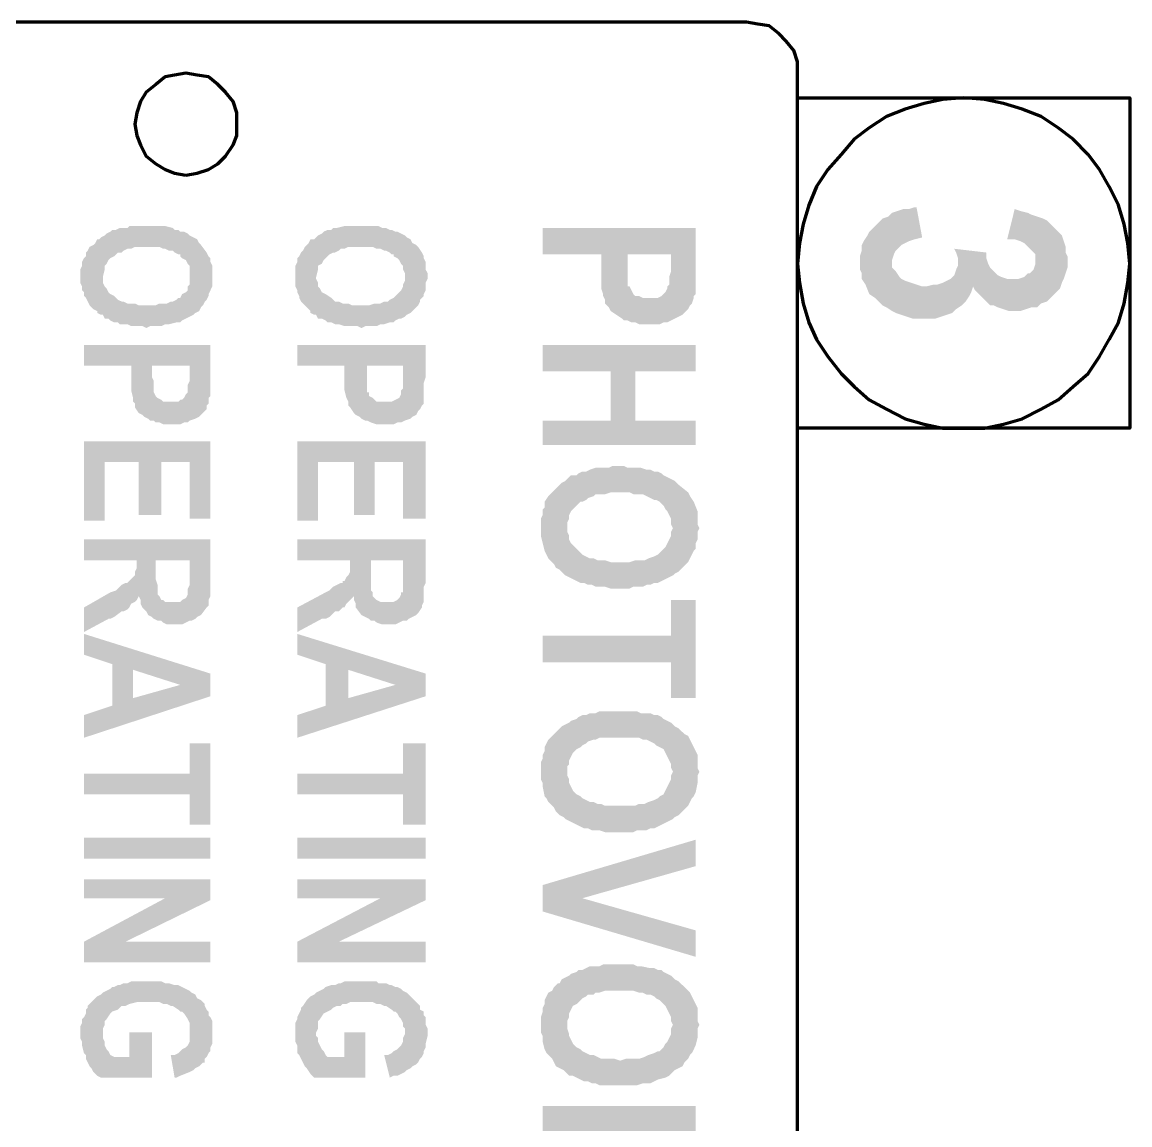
# Model space of a CAD drawing. Header units: inches. Extents: x -186 to 186, y -282 to 282.
# Drawn here: x -162.43 to -140.7, y 49.07 to 70.7 of the extents above; entities that cross this region are included whole.
import ezdxf

# ---------------------------------------------------------------- set-up
doc = ezdxf.new("R2010")
doc.units = ezdxf.units.IN
doc.header["$MEASUREMENT"] = 0
doc.layers.add('H', color=7, linetype='CONTINUOUS', lineweight=100)
doc.layers.add('P', color=250, linetype='CONTINUOUS', lineweight=100)

msp = doc.modelspace()

# ---------------------------------------------------------------- hatches: boundary and pattern name
at = {"layer": 'H', "linetype": 'Continuous'}
for points in [[(-144.778, 66.481), (-144.889, 67.074), (-144.926, 67.074), (-145.037, 67.037), (-145.148, 67.037), (-145.259, 67), (-145.37, 66.963), (-145.444, 66.889), (-145.556, 66.852), (-145.63, 66.778), (-145.704, 66.704), (-145.741, 66.667), (-145.815, 66.593), (-145.852, 66.519), (-145.926, 66.407), (-145.963, 66.333), (-145.963, 66.222), (-146, 66.111), (-146, 65.852), (-145.963, 65.778), (-145.963, 65.667), (-145.889, 65.556), (-145.815, 65.37), (-145.704, 65.296), (-145.63, 65.222), (-145.556, 65.148), (-145.481, 65.111), (-145.37, 65.037), (-145.37, 66), (-145.37, 66.037), (-145.333, 66.148), (-145.296, 66.222), (-145.222, 66.296), (-145.185, 66.333), (-145.111, 66.37), (-145.037, 66.407), (-144.926, 66.444)], [(-141.926, 66), (-141.926, 66.111), (-141.963, 66.185), (-141.963, 66.296), (-142, 66.407), (-142.037, 66.519), (-142.111, 66.593), (-142.185, 66.667), (-142.259, 66.741), (-142.333, 66.815), (-142.407, 66.852), (-142.519, 66.889), (-142.63, 66.926), (-142.704, 66.963), (-142.852, 67), (-142.963, 67.037), (-143.111, 66.444), (-142.963, 66.444), (-142.852, 66.407), (-142.778, 66.37), (-142.704, 66.296), (-142.63, 66.222), (-142.556, 66.148), (-142.556, 66.037), (-142.519, 65.111), (-142.444, 65.185), (-142.333, 65.222), (-142.259, 65.296), (-142.222, 65.333), (-142.148, 65.407), (-142.074, 65.481), (-142.037, 65.593), (-142, 65.667), (-141.963, 65.778), (-141.926, 65.889)], [(-158.704, 65.704), (-158.704, 65.778), (-158.704, 65.852), (-158.704, 65.926), (-158.741, 66), (-158.741, 66.074), (-158.778, 66.111), (-158.815, 66.185), (-158.926, 66.333), (-158.963, 66.37), (-159, 66.444), (-159.074, 66.481), (-159.148, 66.519), (-159.185, 66.556), (-159.259, 66.593), (-159.333, 66.593), (-159.37, 66.63), (-159.444, 66.63), (-159.481, 66.667), (-159.63, 66.704), (-159.704, 66.704), (-159.778, 66.704), (-159.852, 66.704), (-159.926, 66.704), (-160.111, 66.704), (-160.185, 66.704), (-160.222, 66.704), (-160.333, 66.704), (-160.37, 66.667), (-160.444, 66.667), (-160.519, 66.667), (-160.593, 66.63), (-160.667, 66.63), (-160.704, 66.593), (-160.778, 66.556), (-160.815, 66.519), (-160.889, 66.481), (-160.926, 66.444), (-160.963, 66.444), (-161, 66.37), (-161.037, 66.333), (-161.111, 66.296), (-161.148, 66.222), (-161.185, 66.185), (-161.185, 66.111), (-161.222, 66.074), (-161.259, 66), (-161.259, 65.926), (-161.296, 65.852), (-161.296, 65.593), (-161.259, 65.519), (-161.259, 65.444), (-161.222, 65.407), (-161.222, 65.333), (-161.185, 65.296), (-161.148, 65.222), (-161.111, 65.148), (-161.074, 65.111), (-161.037, 65.074), (-160.963, 65.037), (-160.963, 65), (-160.889, 64.963), (-160.852, 64.963), (-160.852, 65.704), (-160.815, 65.852), (-160.815, 65.926), (-160.778, 65.963), (-160.741, 66.037), (-160.704, 66.074), (-160.63, 66.111), (-160.593, 66.148), (-160.556, 66.185), (-160.481, 66.185), (-160.444, 66.222), (-160.37, 66.259), (-160.296, 66.259), (-160.222, 66.296), (-160.148, 66.296), (-160.074, 66.296), (-159.889, 66.296), (-159.815, 66.296), (-159.741, 66.296), (-159.667, 66.259), (-159.63, 66.259), (-159.556, 66.222), (-159.481, 66.222), (-159.444, 66.185), (-159.37, 66.148), (-159.333, 66.148), (-159.333, 66.111), (-159.296, 66.074), (-159.222, 66.037), (-159.185, 65.963), (-159.148, 65.926), (-159.148, 65.852), (-159.148, 65.778), (-159.148, 65.704), (-159.074, 64.963), (-159.037, 65), (-158.963, 65.037), (-158.926, 65.111), (-158.889, 65.148), (-158.852, 65.222), (-158.815, 65.259), (-158.778, 65.333), (-158.778, 65.37), (-158.741, 65.444), (-158.704, 65.519), (-158.704, 65.593), (-158.704, 65.667)], [(-154.481, 65.704), (-154.481, 65.778), (-154.519, 65.852), (-154.519, 65.926), (-154.519, 66), (-154.556, 66.074), (-154.556, 66.111), (-154.593, 66.185), (-154.667, 66.296), (-154.704, 66.333), (-154.778, 66.37), (-154.815, 66.444), (-154.889, 66.481), (-154.926, 66.519), (-155, 66.556), (-155.074, 66.593), (-155.111, 66.593), (-155.185, 66.63), (-155.222, 66.63), (-155.296, 66.667), (-155.37, 66.667), (-155.444, 66.704), (-155.481, 66.704), (-155.556, 66.704), (-155.63, 66.704), (-155.704, 66.704), (-155.889, 66.704), (-155.963, 66.704), (-156.037, 66.704), (-156.111, 66.704), (-156.259, 66.667), (-156.333, 66.667), (-156.37, 66.63), (-156.444, 66.63), (-156.519, 66.593), (-156.556, 66.556), (-156.63, 66.519), (-156.667, 66.481), (-156.704, 66.444), (-156.778, 66.444), (-156.815, 66.37), (-156.852, 66.333), (-156.889, 66.296), (-156.926, 66.222), (-156.963, 66.185), (-157, 66.111), (-157.037, 66.074), (-157.037, 66), (-157.074, 65.926), (-157.074, 65.852), (-157.074, 65.593), (-157.074, 65.519), (-157.037, 65.444), (-157.037, 65.407), (-157, 65.333), (-157, 65.296), (-156.963, 65.222), (-156.889, 65.148), (-156.852, 65.111), (-156.815, 65.074), (-156.778, 65.037), (-156.778, 65), (-156.704, 64.963), (-156.667, 64.963), (-156.667, 65.704), (-156.63, 65.852), (-156.63, 65.926), (-156.556, 65.963), (-156.519, 66.037), (-156.481, 66.074), (-156.444, 66.111), (-156.407, 66.148), (-156.333, 66.185), (-156.296, 66.185), (-156.222, 66.222), (-156.185, 66.259), (-156.111, 66.259), (-156.037, 66.296), (-155.963, 66.296), (-155.852, 66.296), (-155.704, 66.296), (-155.63, 66.296), (-155.556, 66.296), (-155.481, 66.259), (-155.407, 66.259), (-155.333, 66.222), (-155.296, 66.222), (-155.222, 66.185), (-155.185, 66.148), (-155.148, 66.148), (-155.148, 66.111), (-155.074, 66.074), (-155.037, 66.037), (-155, 65.963), (-154.963, 65.926), (-154.963, 65.852), (-154.926, 65.778), (-154.926, 65.704), (-154.889, 64.963), (-154.815, 65), (-154.778, 65.037), (-154.704, 65.111), (-154.667, 65.148), (-154.63, 65.222), (-154.63, 65.259), (-154.556, 65.333), (-154.556, 65.37), (-154.519, 65.444), (-154.519, 65.519), (-154.519, 65.593), (-154.481, 65.667)], [(-149.222, 65.852), (-149.222, 66.667), (-152.222, 66.667), (-152.222, 66.148), (-151.074, 66.148), (-151.074, 65.667), (-151.074, 65.556), (-151.074, 65.481), (-151.037, 65.37), (-151.037, 65.333), (-151, 65.259), (-151, 65.185), (-150.926, 65.111), (-150.889, 65.037), (-150.778, 64.963), (-150.667, 64.889), (-150.63, 64.852), (-150.556, 66.148), (-149.704, 66.148), (-149.704, 65.926), (-149.704, 64.852), (-149.63, 64.889), (-149.556, 64.926), (-149.481, 64.963), (-149.444, 65), (-149.37, 65.074), (-149.333, 65.148), (-149.296, 65.185), (-149.259, 65.296), (-149.259, 65.333), (-149.222, 65.37), (-149.222, 65.444), (-149.222, 65.519), (-149.222, 65.63), (-149.222, 65.741)], [(-149.704, 64.852), (-149.704, 65.926), (-149.704, 65.815), (-149.741, 65.704), (-149.741, 65.63), (-149.741, 65.556), (-149.778, 65.519), (-149.778, 65.481), (-149.815, 65.407), (-149.889, 65.333), (-149.963, 65.296), (-150.037, 65.296), (-150.148, 65.296), (-150.259, 65.296), (-150.333, 65.333), (-150.407, 65.333), (-150.444, 65.37), (-150.481, 65.444), (-150.519, 65.519), (-150.556, 65.519), (-150.556, 65.593), (-150.556, 65.667), (-150.556, 66.148), (-150.63, 64.852), (-150.556, 64.852), (-150.481, 64.815), (-150.407, 64.815), (-150.333, 64.778), (-150.222, 64.778), (-150, 64.778), (-149.926, 64.778), (-149.852, 64.815), (-149.778, 64.815)], [(-142.519, 65.111), (-142.556, 66.037), (-142.556, 65.963), (-142.593, 65.852), (-142.667, 65.778), (-142.704, 65.778), (-142.778, 65.704), (-142.889, 65.667), (-143, 65.667), (-143.111, 65.667), (-143.222, 65.704), (-143.296, 65.741), (-143.37, 65.815), (-143.444, 65.889), (-143.481, 65.963), (-143.519, 66.074), (-143.519, 66.185), (-144.148, 66.259), (-144.111, 66.185), (-144.074, 66.074), (-144.074, 65.963), (-144, 65.148), (-143.926, 65.222), (-143.852, 65.333), (-143.815, 65.407), (-143.778, 65.519), (-143.741, 65.444), (-143.667, 65.37), (-143.593, 65.296), (-143.519, 65.222), (-143.444, 65.148), (-143.37, 65.148), (-143.296, 65.111), (-143.074, 65.037), (-142.852, 65.037), (-142.741, 65.074), (-142.63, 65.111)], [(-144, 65.148), (-144.074, 65.963), (-144.074, 65.926), (-144.111, 65.852), (-144.148, 65.741), (-144.222, 65.667), (-144.296, 65.63), (-144.37, 65.593), (-144.481, 65.556), (-144.556, 65.556), (-144.704, 65.519), (-144.778, 65.519), (-144.889, 65.556), (-145, 65.593), (-145.111, 65.63), (-145.185, 65.667), (-145.222, 65.704), (-145.296, 65.815), (-145.37, 65.889), (-145.37, 66), (-145.37, 65.037), (-145.296, 65), (-145.185, 64.963), (-145.074, 64.926), (-144.963, 64.889), (-144.852, 64.889), (-144.63, 64.889), (-144.519, 64.889), (-144.407, 64.926), (-144.296, 64.963), (-144.185, 65), (-144.111, 65.074)], [(-159.074, 64.963), (-159.148, 65.704), (-159.148, 65.63), (-159.148, 65.556), (-159.185, 65.519), (-159.185, 65.444), (-159.222, 65.407), (-159.296, 65.37), (-159.333, 65.296), (-159.37, 65.296), (-159.407, 65.259), (-159.481, 65.222), (-159.519, 65.222), (-159.593, 65.185), (-159.667, 65.185), (-159.741, 65.185), (-159.815, 65.148), (-159.889, 65.148), (-159.963, 65.148), (-160.074, 65.148), (-160.148, 65.148), (-160.222, 65.185), (-160.296, 65.185), (-160.37, 65.185), (-160.444, 65.222), (-160.481, 65.222), (-160.556, 65.259), (-160.593, 65.296), (-160.63, 65.333), (-160.704, 65.37), (-160.741, 65.407), (-160.778, 65.481), (-160.815, 65.519), (-160.852, 65.593), (-160.852, 65.667), (-160.852, 65.704), (-160.852, 64.963), (-160.815, 64.889), (-160.741, 64.889), (-160.704, 64.852), (-160.63, 64.815), (-160.556, 64.815), (-160.519, 64.778), (-160.444, 64.778), (-160.37, 64.778), (-160.296, 64.741), (-160.222, 64.741), (-160.074, 64.741), (-160, 64.704), (-159.926, 64.741), (-159.778, 64.741), (-159.704, 64.741), (-159.63, 64.778), (-159.556, 64.778), (-159.407, 64.815), (-159.333, 64.815), (-159.296, 64.852), (-159.148, 64.926)], [(-154.889, 64.963), (-154.926, 65.704), (-154.926, 65.63), (-154.963, 65.556), (-154.963, 65.519), (-155, 65.444), (-155.037, 65.407), (-155.074, 65.37), (-155.148, 65.296), (-155.222, 65.259), (-155.259, 65.222), (-155.333, 65.222), (-155.407, 65.185), (-155.481, 65.185), (-155.519, 65.185), (-155.63, 65.148), (-155.704, 65.148), (-155.778, 65.148), (-155.852, 65.148), (-155.963, 65.148), (-156.037, 65.185), (-156.111, 65.185), (-156.148, 65.185), (-156.222, 65.222), (-156.296, 65.222), (-156.333, 65.259), (-156.37, 65.296), (-156.481, 65.37), (-156.556, 65.407), (-156.593, 65.481), (-156.63, 65.519), (-156.63, 65.593), (-156.667, 65.667), (-156.667, 65.704), (-156.667, 64.963), (-156.63, 64.889), (-156.556, 64.889), (-156.481, 64.852), (-156.444, 64.815), (-156.37, 64.815), (-156.296, 64.778), (-156.222, 64.778), (-156.111, 64.741), (-156.037, 64.741), (-155.852, 64.741), (-155.778, 64.704), (-155.704, 64.741), (-155.556, 64.741), (-155.481, 64.741), (-155.407, 64.778), (-155.333, 64.778), (-155.222, 64.815), (-155.148, 64.815), (-155.111, 64.852), (-155.037, 64.889), (-155, 64.889), (-154.926, 64.926)], [(-158.741, 63.741), (-158.741, 64.37), (-161.222, 64.37), (-161.222, 63.963), (-160.296, 63.963), (-160.296, 63.481), (-160.259, 63.333), (-160.259, 63.259), (-160.222, 63.222), (-160.222, 63.185), (-160.222, 63.148), (-160.148, 63.037), (-160.074, 63), (-160.037, 62.963), (-159.963, 62.926), (-159.926, 62.889), (-159.889, 63.963), (-159.148, 63.963), (-159.148, 63.778), (-159.148, 62.889), (-159.037, 62.926), (-158.963, 62.963), (-158.926, 63), (-158.852, 63.074), (-158.815, 63.111), (-158.815, 63.185), (-158.778, 63.222), (-158.778, 63.296), (-158.778, 63.333), (-158.741, 63.37), (-158.741, 63.63)], [(-154.519, 63.741), (-154.519, 64.37), (-157.037, 64.37), (-157.037, 63.963), (-156.111, 63.963), (-156.111, 63.481), (-156.074, 63.333), (-156.037, 63.259), (-156.037, 63.222), (-156.037, 63.185), (-156, 63.148), (-155.926, 63.037), (-155.889, 63), (-155.815, 62.963), (-155.778, 62.926), (-155.704, 62.889), (-155.667, 63.963), (-154.963, 63.963), (-154.963, 63.778), (-154.926, 62.889), (-154.815, 62.926), (-154.778, 62.963), (-154.704, 63), (-154.667, 63.074), (-154.63, 63.111), (-154.593, 63.185), (-154.556, 63.222), (-154.556, 63.296), (-154.556, 63.333), (-154.556, 63.37), (-154.556, 63.63)], [(-149.222, 63.852), (-149.222, 64.37), (-152.222, 64.37), (-152.222, 63.852), (-150.889, 63.852), (-150.889, 62.889), (-150.407, 63.852)], [(-159.148, 62.889), (-159.148, 63.778), (-159.148, 63.667), (-159.185, 63.593), (-159.185, 63.519), (-159.185, 63.481), (-159.185, 63.444), (-159.222, 63.407), (-159.259, 63.333), (-159.296, 63.296), (-159.333, 63.296), (-159.37, 63.259), (-159.444, 63.259), (-159.593, 63.259), (-159.667, 63.259), (-159.704, 63.296), (-159.778, 63.333), (-159.815, 63.37), (-159.852, 63.444), (-159.852, 63.519), (-159.852, 63.556), (-159.852, 63.667), (-159.889, 63.741), (-159.889, 63.963), (-159.926, 62.889), (-159.852, 62.889), (-159.815, 62.852), (-159.741, 62.852), (-159.667, 62.815), (-159.333, 62.815), (-159.259, 62.852), (-159.185, 62.852)], [(-154.926, 62.889), (-154.963, 63.778), (-154.963, 63.667), (-154.963, 63.593), (-154.963, 63.519), (-155, 63.481), (-155, 63.444), (-155, 63.407), (-155.037, 63.333), (-155.111, 63.296), (-155.185, 63.259), (-155.222, 63.259), (-155.407, 63.259), (-155.481, 63.259), (-155.519, 63.296), (-155.556, 63.333), (-155.63, 63.37), (-155.63, 63.444), (-155.667, 63.444), (-155.667, 63.519), (-155.667, 63.556), (-155.667, 63.667), (-155.667, 63.741), (-155.667, 63.963), (-155.704, 62.889), (-155.667, 62.889), (-155.593, 62.852), (-155.481, 62.815), (-155.148, 62.815), (-155.074, 62.852), (-155, 62.852)], [(-149.222, 62.407), (-149.222, 62.889), (-150.407, 62.889), (-150.407, 63.852), (-150.889, 62.889), (-152.222, 62.889), (-152.222, 62.407)], [(-158.741, 60.963), (-158.741, 62.481), (-161.222, 62.481), (-161.222, 60.926), (-160.815, 60.926), (-160.815, 62.074), (-160.148, 62.074), (-160.148, 61.037), (-159.704, 61.037), (-159.704, 62.074), (-159.148, 62.074), (-159.148, 60.963)], [(-154.519, 60.963), (-154.519, 62.481), (-157.037, 62.481), (-157.037, 60.926), (-156.63, 60.926), (-156.63, 62.074), (-155.926, 62.074), (-155.926, 61.037), (-155.519, 61.037), (-155.519, 62.074), (-154.963, 62.074), (-154.963, 60.963)], [(-149.148, 60.778), (-149.185, 60.852), (-149.185, 60.963), (-149.185, 61.111), (-149.259, 61.296), (-149.333, 61.407), (-149.37, 61.481), (-149.556, 61.63), (-149.63, 61.704), (-149.704, 61.741), (-149.852, 61.815), (-149.889, 61.852), (-149.963, 61.889), (-150.037, 61.889), (-150.111, 61.926), (-150.185, 61.926), (-150.296, 61.963), (-150.37, 61.963), (-150.444, 61.963), (-150.556, 61.963), (-150.63, 62), (-150.852, 62), (-150.926, 61.963), (-151.037, 61.963), (-151.111, 61.963), (-151.185, 61.963), (-151.296, 61.926), (-151.37, 61.889), (-151.444, 61.889), (-151.519, 61.852), (-151.556, 61.815), (-151.667, 61.815), (-151.704, 61.778), (-151.778, 61.704), (-151.852, 61.667), (-151.889, 61.63), (-151.926, 61.593), (-152, 61.519), (-152.037, 61.481), (-152.111, 61.407), (-152.185, 61.296), (-152.185, 61.185), (-152.222, 61.148), (-152.222, 61.037), (-152.259, 60.963), (-152.259, 60.889), (-152.259, 60.741), (-152.259, 60.63), (-152.222, 60.481), (-152.185, 60.333), (-152.148, 60.259), (-152.111, 60.185), (-152.037, 60.111), (-152, 60.074), (-151.963, 60), (-151.889, 59.963), (-151.815, 59.889), (-151.778, 59.852), (-151.741, 60.778), (-151.741, 60.889), (-151.704, 60.963), (-151.704, 61.037), (-151.667, 61.111), (-151.63, 61.148), (-151.556, 61.222), (-151.481, 61.296), (-151.444, 61.296), (-151.37, 61.333), (-151.333, 61.37), (-151.222, 61.407), (-151.185, 61.444), (-151.111, 61.444), (-151, 61.444), (-150.889, 61.481), (-150.519, 61.481), (-150.444, 61.444), (-150.333, 61.444), (-150.259, 61.444), (-150.185, 61.407), (-150.111, 61.37), (-150.037, 61.333), (-150, 61.333), (-149.926, 61.296), (-149.852, 61.222), (-149.815, 61.148), (-149.778, 61.111), (-149.741, 61.037), (-149.704, 60.963), (-149.704, 60.852), (-149.667, 60.778), (-149.63, 59.889), (-149.556, 59.926), (-149.481, 60), (-149.444, 60.037), (-149.37, 60.111), (-149.333, 60.185), (-149.296, 60.259), (-149.259, 60.333), (-149.222, 60.37), (-149.222, 60.481), (-149.185, 60.556), (-149.185, 60.63), (-149.185, 60.704)], [(-149.63, 59.889), (-149.667, 60.778), (-149.704, 60.704), (-149.704, 60.63), (-149.741, 60.556), (-149.778, 60.481), (-149.815, 60.407), (-149.852, 60.37), (-149.926, 60.296), (-149.963, 60.259), (-150.037, 60.222), (-150.148, 60.185), (-150.222, 60.148), (-150.333, 60.148), (-150.407, 60.148), (-150.519, 60.111), (-150.593, 60.111), (-150.704, 60.111), (-150.815, 60.111), (-150.889, 60.111), (-151, 60.148), (-151.074, 60.148), (-151.148, 60.148), (-151.222, 60.185), (-151.296, 60.185), (-151.37, 60.222), (-151.444, 60.259), (-151.481, 60.296), (-151.556, 60.37), (-151.63, 60.444), (-151.667, 60.481), (-151.704, 60.556), (-151.704, 60.63), (-151.741, 60.704), (-151.741, 60.778), (-151.778, 59.852), (-151.704, 59.815), (-151.63, 59.778), (-151.556, 59.741), (-151.481, 59.704), (-151.407, 59.704), (-151.333, 59.667), (-151.259, 59.667), (-151.185, 59.63), (-151.111, 59.63), (-151, 59.63), (-150.889, 59.593), (-150.519, 59.593), (-150.444, 59.63), (-150.37, 59.63), (-150.259, 59.63), (-150.185, 59.667), (-150.111, 59.667), (-150.037, 59.704), (-149.963, 59.704), (-149.889, 59.741), (-149.815, 59.778), (-149.741, 59.815), (-149.667, 59.852)], [(-158.741, 59.704), (-158.741, 60.556), (-161.222, 60.556), (-161.222, 60.148), (-160.185, 60.148), (-160.185, 60.074), (-160.185, 59.37), (-160.148, 59.444), (-160.111, 59.37), (-160.111, 59.296), (-160.074, 59.222), (-160.037, 59.185), (-160, 59.148), (-159.963, 59.074), (-159.889, 59.037), (-159.852, 59), (-159.815, 60.148), (-159.148, 60.148), (-159.148, 58.963), (-159.111, 58.963), (-159.037, 59), (-159, 59.037), (-158.926, 59.074), (-158.815, 59.222), (-158.778, 59.259), (-158.778, 59.333), (-158.778, 59.37), (-158.741, 59.444), (-158.741, 59.63)], [(-154.519, 59.704), (-154.519, 60.556), (-157.037, 60.556), (-157.037, 60.148), (-156, 60.148), (-156, 60.074), (-156, 59.37), (-155.926, 59.444), (-155.926, 59.37), (-155.889, 59.296), (-155.889, 59.222), (-155.778, 59.074), (-155.704, 59.037), (-155.63, 59), (-155.593, 60.148), (-154.963, 60.148), (-154.963, 58.963), (-154.889, 58.963), (-154.852, 59), (-154.778, 59.037), (-154.704, 59.074), (-154.667, 59.111), (-154.593, 59.222), (-154.593, 59.259), (-154.556, 59.333), (-154.556, 59.37), (-154.556, 59.444), (-154.556, 59.63)], [(-160.185, 59.37), (-160.185, 60.074), (-160.185, 60), (-160.222, 59.926), (-160.222, 59.852), (-160.259, 59.815), (-160.333, 59.741), (-160.37, 59.704), (-160.407, 59.704), (-160.481, 59.667), (-160.519, 59.63), (-160.593, 59.556), (-160.704, 59.519), (-161.222, 59.222), (-161.222, 58.741), (-160.741, 59), (-160.704, 59), (-160.63, 59.037), (-160.481, 59.148), (-160.444, 59.148), (-160.37, 59.185), (-160.333, 59.222), (-160.296, 59.296), (-160.222, 59.333)], [(-159.148, 58.963), (-159.148, 59.852), (-159.148, 59.667), (-159.185, 59.593), (-159.185, 59.519), (-159.185, 59.481), (-159.222, 59.407), (-159.296, 59.37), (-159.333, 59.333), (-159.407, 59.333), (-159.481, 59.333), (-159.556, 59.333), (-159.63, 59.333), (-159.667, 59.37), (-159.704, 59.37), (-159.741, 59.444), (-159.778, 59.481), (-159.778, 59.519), (-159.778, 59.556), (-159.778, 59.667), (-159.815, 59.778), (-159.815, 60.148), (-159.852, 59), (-159.778, 58.963), (-159.704, 58.963), (-159.667, 58.926), (-159.593, 58.889), (-159.296, 58.889), (-159.222, 58.926)], [(-156, 59.37), (-156, 60.074), (-156, 60), (-156, 59.926), (-156.037, 59.852), (-156.074, 59.815), (-156.111, 59.741), (-156.148, 59.741), (-156.148, 59.704), (-156.185, 59.704), (-156.259, 59.667), (-156.333, 59.63), (-156.407, 59.556), (-156.481, 59.519), (-157.037, 59.222), (-157.037, 58.741), (-156.556, 59), (-156.481, 59), (-156.407, 59.037), (-156.333, 59.111), (-156.296, 59.148), (-156.222, 59.148), (-156.185, 59.185), (-156.148, 59.222), (-156.111, 59.222), (-156.074, 59.296), (-156.037, 59.333)], [(-154.963, 58.963), (-154.963, 59.852), (-154.963, 59.667), (-154.963, 59.593), (-154.963, 59.519), (-155, 59.519), (-155, 59.481), (-155.037, 59.407), (-155.074, 59.37), (-155.148, 59.333), (-155.185, 59.333), (-155.259, 59.333), (-155.296, 59.333), (-155.333, 59.333), (-155.407, 59.333), (-155.481, 59.37), (-155.556, 59.444), (-155.556, 59.481), (-155.556, 59.519), (-155.593, 59.556), (-155.593, 59.667), (-155.593, 59.778), (-155.593, 60.148), (-155.63, 59), (-155.593, 58.963), (-155.519, 58.963), (-155.481, 58.926), (-155.37, 58.889), (-155.111, 58.889), (-155.037, 58.926)], [(-149.222, 57.444), (-149.222, 59.37), (-149.704, 59.37), (-149.704, 58.667), (-152.222, 58.667), (-152.222, 58.148), (-149.704, 58.148), (-149.704, 57.444)], [(-158.741, 57.481), (-158.741, 57.926), (-161.222, 58.704), (-161.222, 58.296), (-160.667, 58.111), (-160.667, 57.296), (-160.259, 58), (-159.333, 57.704)], [(-154.519, 57.481), (-154.519, 57.926), (-157.037, 58.704), (-157.037, 58.296), (-156.481, 58.111), (-156.481, 57.296), (-156.037, 58), (-155.111, 57.704)], [(-158.741, 57.481), (-159.333, 57.704), (-160.259, 57.444), (-160.259, 58), (-160.667, 57.296), (-161.222, 57.111), (-161.222, 56.667)], [(-154.519, 57.481), (-155.111, 57.704), (-156.037, 57.444), (-156.037, 58), (-156.481, 57.296), (-157.037, 57.111), (-157.037, 56.667)], [(-149.148, 56), (-149.185, 56.074), (-149.185, 56.185), (-149.185, 56.333), (-149.222, 56.407), (-149.259, 56.481), (-149.296, 56.556), (-149.333, 56.63), (-149.37, 56.704), (-149.444, 56.741), (-149.556, 56.852), (-149.63, 56.889), (-149.704, 56.963), (-149.778, 57), (-149.852, 57.037), (-149.889, 57.074), (-149.963, 57.111), (-150.037, 57.111), (-150.111, 57.148), (-150.296, 57.148), (-150.37, 57.185), (-150.444, 57.185), (-150.556, 57.185), (-150.63, 57.185), (-150.852, 57.185), (-150.926, 57.185), (-151.037, 57.185), (-151.111, 57.185), (-151.185, 57.148), (-151.296, 57.148), (-151.37, 57.111), (-151.444, 57.111), (-151.519, 57.074), (-151.556, 57.037), (-151.667, 57), (-151.704, 56.963), (-151.778, 56.926), (-151.852, 56.889), (-151.889, 56.852), (-151.926, 56.815), (-152, 56.741), (-152.037, 56.704), (-152.111, 56.63), (-152.148, 56.556), (-152.185, 56.481), (-152.185, 56.407), (-152.222, 56.333), (-152.222, 56.259), (-152.259, 56.185), (-152.259, 56.111), (-152.259, 55.963), (-152.259, 55.852), (-152.222, 55.778), (-152.222, 55.704), (-152.185, 55.519), (-152.148, 55.481), (-152.111, 55.407), (-152.037, 55.333), (-152, 55.296), (-151.963, 55.222), (-151.889, 55.148), (-151.815, 55.111), (-151.778, 55.074), (-151.741, 56), (-151.741, 56.111), (-151.704, 56.148), (-151.704, 56.222), (-151.667, 56.296), (-151.63, 56.37), (-151.556, 56.444), (-151.481, 56.481), (-151.444, 56.519), (-151.37, 56.556), (-151.333, 56.593), (-151.222, 56.63), (-151.185, 56.63), (-151.111, 56.667), (-151, 56.667), (-150.889, 56.667), (-150.519, 56.667), (-150.444, 56.667), (-150.333, 56.667), (-150.259, 56.63), (-150.185, 56.63), (-150.111, 56.593), (-150.037, 56.556), (-150, 56.519), (-149.926, 56.481), (-149.852, 56.444), (-149.815, 56.37), (-149.778, 56.296), (-149.741, 56.222), (-149.704, 56.148), (-149.704, 56.074), (-149.667, 56), (-149.63, 55.111), (-149.556, 55.148), (-149.481, 55.222), (-149.444, 55.259), (-149.37, 55.333), (-149.333, 55.407), (-149.296, 55.481), (-149.259, 55.519), (-149.222, 55.593), (-149.185, 55.778), (-149.185, 55.852), (-149.185, 55.926)], [(-158.741, 54.963), (-158.741, 56.556), (-159.148, 56.556), (-159.148, 55.963), (-161.222, 55.963), (-161.222, 55.556), (-159.148, 55.556), (-159.148, 54.963)], [(-154.519, 54.963), (-154.519, 56.556), (-154.963, 56.556), (-154.963, 55.963), (-157.037, 55.963), (-157.037, 55.556), (-154.963, 55.556), (-154.963, 54.963)], [(-149.63, 55.111), (-149.667, 56), (-149.704, 55.926), (-149.704, 55.852), (-149.741, 55.778), (-149.778, 55.704), (-149.815, 55.63), (-149.852, 55.556), (-149.926, 55.519), (-149.963, 55.481), (-150.037, 55.444), (-150.148, 55.407), (-150.222, 55.37), (-150.333, 55.37), (-150.407, 55.333), (-150.519, 55.333), (-150.593, 55.333), (-150.704, 55.333), (-150.815, 55.333), (-150.889, 55.333), (-151, 55.333), (-151.074, 55.37), (-151.148, 55.37), (-151.222, 55.407), (-151.296, 55.407), (-151.37, 55.444), (-151.444, 55.481), (-151.481, 55.519), (-151.556, 55.556), (-151.63, 55.63), (-151.667, 55.704), (-151.704, 55.778), (-151.704, 55.852), (-151.741, 55.926), (-151.741, 56), (-151.778, 55.074), (-151.704, 55.037), (-151.63, 55), (-151.556, 54.963), (-151.481, 54.926), (-151.407, 54.889), (-151.333, 54.889), (-151.259, 54.852), (-151.185, 54.852), (-151.111, 54.852), (-151, 54.815), (-150.889, 54.815), (-150.519, 54.815), (-150.444, 54.815), (-150.37, 54.852), (-150.259, 54.852), (-150.185, 54.852), (-150.111, 54.889), (-150.037, 54.889), (-149.963, 54.926), (-149.815, 55), (-149.741, 55.037), (-149.667, 55.074)], [(-161.222, 54.296), (-158.741, 54.296), (-158.741, 54.704), (-161.222, 54.704)], [(-157.037, 54.296), (-154.519, 54.296), (-154.519, 54.704), (-157.037, 54.704)], [(-149.222, 54.148), (-149.222, 54.667), (-152.222, 53.778), (-151.444, 53.519)], [(-158.741, 53.481), (-158.741, 53.889), (-161.222, 53.889), (-161.222, 53.519), (-159.63, 53.519)], [(-154.519, 53.481), (-154.519, 53.889), (-157.037, 53.889), (-157.037, 53.519), (-155.407, 53.519)], [(-149.222, 52.37), (-149.222, 52.889), (-151.444, 53.519), (-152.222, 53.778), (-152.222, 53.259)], [(-158.741, 53.481), (-159.63, 53.519), (-161.222, 52.667), (-160.407, 52.667)], [(-154.519, 53.481), (-155.407, 53.519), (-157.037, 52.667), (-156.222, 52.667)], [(-158.741, 52.259), (-158.741, 52.667), (-160.407, 52.667), (-161.222, 52.667), (-161.222, 52.259)], [(-154.519, 52.259), (-154.519, 52.667), (-156.222, 52.667), (-157.037, 52.667), (-157.037, 52.259)], [(-149.148, 51.037), (-149.185, 51.111), (-149.185, 51.185), (-149.185, 51.37), (-149.222, 51.444), (-149.259, 51.519), (-149.296, 51.593), (-149.333, 51.667), (-149.37, 51.704), (-149.481, 51.815), (-149.556, 51.889), (-149.63, 51.926), (-149.704, 52), (-149.778, 52.037), (-149.852, 52.074), (-149.889, 52.111), (-149.963, 52.111), (-150.037, 52.148), (-150.111, 52.148), (-150.296, 52.185), (-150.37, 52.185), (-150.444, 52.222), (-150.556, 52.222), (-150.63, 52.222), (-150.852, 52.222), (-150.926, 52.222), (-151.037, 52.222), (-151.111, 52.185), (-151.185, 52.185), (-151.296, 52.185), (-151.37, 52.148), (-151.444, 52.111), (-151.519, 52.111), (-151.556, 52.074), (-151.667, 52.037), (-151.704, 52), (-151.778, 51.963), (-151.852, 51.926), (-151.889, 51.852), (-151.926, 51.852), (-152, 51.778), (-152.037, 51.704), (-152.111, 51.667), (-152.148, 51.593), (-152.185, 51.519), (-152.185, 51.444), (-152.222, 51.37), (-152.222, 51.296), (-152.259, 51.185), (-152.259, 51.111), (-152.259, 50.963), (-152.259, 50.889), (-152.222, 50.815), (-152.222, 50.704), (-152.185, 50.556), (-152.148, 50.481), (-152.111, 50.444), (-152.037, 50.37), (-152, 50.296), (-151.963, 50.222), (-151.889, 50.185), (-151.815, 50.148), (-151.778, 50.111), (-151.741, 51.037), (-151.741, 51.111), (-151.704, 51.185), (-151.704, 51.259), (-151.667, 51.333), (-151.63, 51.407), (-151.556, 51.444), (-151.481, 51.519), (-151.444, 51.556), (-151.37, 51.593), (-151.333, 51.63), (-151.222, 51.63), (-151.185, 51.667), (-151.111, 51.667), (-151, 51.704), (-150.889, 51.704), (-150.519, 51.704), (-150.444, 51.704), (-150.333, 51.667), (-150.259, 51.667), (-150.185, 51.63), (-150.111, 51.63), (-150.037, 51.593), (-150, 51.556), (-149.926, 51.519), (-149.852, 51.444), (-149.815, 51.407), (-149.778, 51.333), (-149.741, 51.259), (-149.704, 51.185), (-149.704, 51.111), (-149.667, 51.037), (-149.63, 50.148), (-149.556, 50.185), (-149.481, 50.222), (-149.444, 50.296), (-149.37, 50.37), (-149.333, 50.444), (-149.296, 50.481), (-149.222, 50.63), (-149.185, 50.778), (-149.185, 50.852), (-149.185, 50.963)], [(-159.111, 51.667), (-159.148, 51.704), (-159.222, 51.741), (-159.296, 51.778), (-159.37, 51.815), (-159.444, 51.815), (-159.556, 51.852), (-159.63, 51.852), (-159.704, 51.889), (-159.778, 51.889), (-159.852, 51.889), (-159.889, 51.889), (-160.037, 51.889), (-160.111, 51.889), (-160.222, 51.889), (-160.296, 51.889), (-160.37, 51.852), (-160.444, 51.852), (-160.519, 51.815), (-160.556, 51.815), (-160.63, 51.778), (-160.667, 51.778), (-160.704, 51.741), (-160.778, 51.704), (-160.852, 51.667), (-160.852, 50.889), (-160.852, 50.963), (-160.815, 51.037), (-160.815, 51.111), (-160.778, 51.148), (-160.704, 51.259), (-160.667, 51.296), (-160.556, 51.333), (-160.481, 51.407), (-160.407, 51.407), (-160.333, 51.444), (-160.185, 51.481), (-160.111, 51.481), (-160.037, 51.481), (-159.889, 51.481), (-159.815, 51.481), (-159.741, 51.481), (-159.667, 51.444), (-159.593, 51.444), (-159.519, 51.407), (-159.481, 51.407), (-159.37, 51.333), (-159.333, 51.296), (-159.296, 51.296), (-159.259, 51.259), (-159.185, 51.148), (-159.148, 51.074), (-159.148, 51), (-159.148, 50.963), (-159.148, 50.889)], [(-154.889, 51.667), (-154.963, 51.704), (-155, 51.741), (-155.074, 51.778), (-155.111, 51.778), (-155.185, 51.815), (-155.222, 51.815), (-155.296, 51.852), (-155.37, 51.852), (-155.444, 51.852), (-155.481, 51.889), (-155.556, 51.889), (-155.63, 51.889), (-155.704, 51.889), (-155.815, 51.889), (-155.889, 51.889), (-156.037, 51.889), (-156.111, 51.889), (-156.185, 51.852), (-156.222, 51.852), (-156.296, 51.815), (-156.37, 51.815), (-156.481, 51.778), (-156.519, 51.741), (-156.593, 51.704), (-156.667, 51.667), (-156.667, 50.889), (-156.63, 50.963), (-156.63, 51.037), (-156.63, 51.111), (-156.593, 51.148), (-156.519, 51.259), (-156.444, 51.296), (-156.37, 51.333), (-156.333, 51.37), (-156.259, 51.407), (-156.185, 51.407), (-156.148, 51.444), (-156.074, 51.444), (-156, 51.481), (-155.926, 51.481), (-155.852, 51.481), (-155.704, 51.481), (-155.63, 51.481), (-155.556, 51.481), (-155.481, 51.444), (-155.407, 51.444), (-155.333, 51.407), (-155.296, 51.407), (-155.185, 51.333), (-155.148, 51.296), (-155.111, 51.296), (-155.074, 51.259), (-155.037, 51.185), (-155, 51.148), (-154.963, 51.074), (-154.963, 51), (-154.926, 50.963), (-154.926, 50.889)], [(-159.889, 50), (-159.889, 50.889), (-160.333, 50.889), (-160.333, 50.407), (-160.63, 50.407), (-160.704, 50.444), (-160.741, 50.519), (-160.778, 50.556), (-160.815, 50.63), (-160.815, 50.704), (-160.852, 50.778), (-160.852, 50.815), (-160.852, 51.667), (-160.889, 51.63), (-160.963, 51.593), (-161, 51.556), (-161.037, 51.519), (-161.148, 51.407), (-161.148, 51.37), (-161.185, 51.333), (-161.185, 51.259), (-161.222, 51.185), (-161.259, 51.148), (-161.259, 51.074), (-161.296, 51), (-161.296, 50.778), (-161.259, 50.704), (-161.259, 50.63), (-161.222, 50.481), (-161.185, 50.444), (-161.185, 50.37), (-161.148, 50.296), (-161.111, 50.222), (-161.074, 50.185), (-161.037, 50.111), (-161, 50.074), (-160.963, 50.037), (-160.889, 50)], [(-158.704, 50.889), (-158.704, 50.963), (-158.704, 51.037), (-158.704, 51.111), (-158.741, 51.185), (-158.778, 51.222), (-158.778, 51.296), (-158.815, 51.333), (-158.852, 51.407), (-158.852, 51.444), (-158.889, 51.481), (-158.926, 51.519), (-159, 51.556), (-159.037, 51.63), (-159.111, 51.667), (-159.148, 50.889), (-159.148, 50.852), (-159.148, 50.778), (-159.148, 50.704), (-159.185, 50.63), (-159.222, 50.593), (-159.296, 50.556), (-159.333, 50.519), (-159.37, 50.481), (-159.444, 50.444), (-159.519, 50.444), (-159.444, 50), (-159.407, 50), (-159.333, 50.037), (-159.148, 50.111), (-159.074, 50.148), (-159.037, 50.185), (-158.963, 50.222), (-158.926, 50.259), (-158.889, 50.296), (-158.852, 50.296), (-158.852, 50.37), (-158.815, 50.407), (-158.778, 50.481), (-158.741, 50.519), (-158.741, 50.593), (-158.704, 50.667), (-158.704, 50.815)], [(-155.704, 50), (-155.704, 50.889), (-156.111, 50.889), (-156.111, 50.407), (-156.444, 50.407), (-156.481, 50.444), (-156.519, 50.519), (-156.556, 50.556), (-156.593, 50.63), (-156.63, 50.704), (-156.63, 50.778), (-156.667, 50.815), (-156.667, 51.667), (-156.704, 51.63), (-156.778, 51.593), (-156.815, 51.556), (-156.852, 51.519), (-156.926, 51.407), (-156.963, 51.37), (-156.963, 51.333), (-157, 51.259), (-157.037, 51.185), (-157.037, 51.148), (-157.074, 51.074), (-157.074, 51), (-157.074, 50.778), (-157.074, 50.704), (-157.037, 50.63), (-157.037, 50.481), (-157, 50.444), (-156.963, 50.37), (-156.926, 50.296), (-156.889, 50.222), (-156.852, 50.185), (-156.778, 50.074), (-156.741, 50.037), (-156.704, 50)], [(-154.481, 50.889), (-154.481, 50.963), (-154.519, 51.037), (-154.519, 51.111), (-154.519, 51.185), (-154.556, 51.222), (-154.556, 51.296), (-154.63, 51.333), (-154.63, 51.407), (-154.667, 51.444), (-154.704, 51.481), (-154.741, 51.519), (-154.778, 51.556), (-154.852, 51.63), (-154.889, 51.667), (-154.926, 50.889), (-154.926, 50.852), (-154.963, 50.778), (-154.963, 50.704), (-155, 50.63), (-155.037, 50.593), (-155.074, 50.556), (-155.148, 50.519), (-155.185, 50.481), (-155.259, 50.444), (-155.333, 50.444), (-155.222, 50), (-155.148, 50.037), (-155.074, 50.037), (-155, 50.074), (-154.926, 50.111), (-154.889, 50.148), (-154.815, 50.185), (-154.778, 50.222), (-154.704, 50.259), (-154.667, 50.296), (-154.63, 50.37), (-154.593, 50.407), (-154.556, 50.481), (-154.556, 50.519), (-154.519, 50.593), (-154.519, 50.667), (-154.481, 50.815)], [(-149.63, 50.148), (-149.667, 51.037), (-149.704, 50.963), (-149.704, 50.852), (-149.741, 50.778), (-149.778, 50.704), (-149.815, 50.667), (-149.852, 50.593), (-149.926, 50.519), (-149.963, 50.519), (-150.037, 50.481), (-150.148, 50.444), (-150.222, 50.407), (-150.333, 50.37), (-150.407, 50.37), (-150.519, 50.37), (-150.593, 50.37), (-150.704, 50.333), (-150.815, 50.37), (-150.889, 50.37), (-151, 50.37), (-151.074, 50.37), (-151.148, 50.407), (-151.222, 50.444), (-151.296, 50.444), (-151.37, 50.481), (-151.444, 50.519), (-151.481, 50.556), (-151.556, 50.593), (-151.63, 50.667), (-151.667, 50.741), (-151.704, 50.815), (-151.704, 50.852), (-151.741, 50.963), (-151.741, 51.037), (-151.778, 50.111), (-151.704, 50.037), (-151.63, 50.037), (-151.556, 50), (-151.481, 49.963), (-151.407, 49.926), (-151.333, 49.926), (-151.259, 49.889), (-151.185, 49.889), (-151.111, 49.852), (-151, 49.852), (-150.889, 49.852), (-150.519, 49.852), (-150.444, 49.852), (-150.37, 49.852), (-150.259, 49.889), (-150.185, 49.889), (-150.111, 49.889), (-150.037, 49.926), (-149.963, 49.963), (-149.815, 50), (-149.741, 50.037), (-149.667, 50.111)], [(-149.222, 48.926), (-149.222, 49.444), (-152.222, 49.444), (-152.222, 47.704), (-151.704, 47.704), (-151.704, 48.926)]]:
    msp.add_hatch(color=0, dxfattribs=at).paths.add_polyline_path(points)

# ---------------------------------------------------------------- linework, layer by layer
at = {"layer": 'P', "color": 0, "linetype": 'Continuous'}
for points in [[(-147.222, 7.704), (-147.222, 69.704), (-147.222, 69.926), (-147.296, 70.148), (-147.444, 70.333), (-147.593, 70.481), (-147.778, 70.63), (-148, 70.667), (-148.222, 70.704), (-170.222, 70.704), (-170.444, 70.667), (-170.63, 70.63), (-170.815, 70.481), (-171, 70.333), (-171.111, 70.148), (-171.185, 69.926), (-171.222, 69.704), (-171.222, 7.704)], [(-159.222, 67.704), (-159, 67.741), (-158.778, 67.815), (-158.593, 67.926), (-158.444, 68.074), (-158.296, 68.296), (-158.222, 68.481), (-158.222, 68.704), (-158.222, 68.926), (-158.296, 69.148), (-158.444, 69.333), (-158.593, 69.481), (-158.778, 69.63), (-159, 69.667), (-159.222, 69.704), (-159.444, 69.667), (-159.63, 69.63), (-159.815, 69.481), (-160, 69.333), (-160.111, 69.148), (-160.185, 68.926), (-160.222, 68.704), (-160.185, 68.481), (-160.111, 68.296), (-160, 68.074), (-159.815, 67.926), (-159.63, 67.815), (-159.444, 67.741), (-159.222, 67.704)], [(-143.963, 62.741), (-143.556, 62.741), (-143.185, 62.815), (-142.815, 62.926), (-142.444, 63.111), (-142.111, 63.296), (-141.815, 63.556), (-141.519, 63.815), (-141.296, 64.148), (-141.111, 64.481), (-140.926, 64.815), (-140.815, 65.185), (-140.741, 65.593), (-140.704, 65.963), (-140.741, 66.37), (-140.815, 66.741), (-140.926, 67.111), (-141.111, 67.481), (-141.296, 67.815), (-141.519, 68.111), (-141.815, 68.407), (-142.111, 68.63), (-142.444, 68.852), (-142.815, 69), (-143.185, 69.111), (-143.556, 69.185), (-143.963, 69.222), (-144.37, 69.185), (-144.741, 69.111), (-145.111, 69), (-145.481, 68.852), (-145.815, 68.63), (-146.111, 68.407), (-146.37, 68.111), (-146.63, 67.815), (-146.852, 67.481), (-147, 67.111), (-147.111, 66.741), (-147.185, 66.37), (-147.222, 65.963), (-147.185, 65.593), (-147.111, 65.185), (-147, 64.815), (-146.852, 64.481), (-146.63, 64.148), (-146.37, 63.815), (-146.111, 63.556), (-145.815, 63.296), (-145.481, 63.111), (-145.111, 62.926), (-144.741, 62.815), (-144.37, 62.741), (-143.963, 62.741)], [(-147.222, 69.222), (-140.704, 69.222), (-140.704, 62.741), (-147.222, 62.741), (-147.222, 69.222)]]:
    msp.add_lwpolyline(points, dxfattribs=at)

doc.saveas('drawing.dxf')
